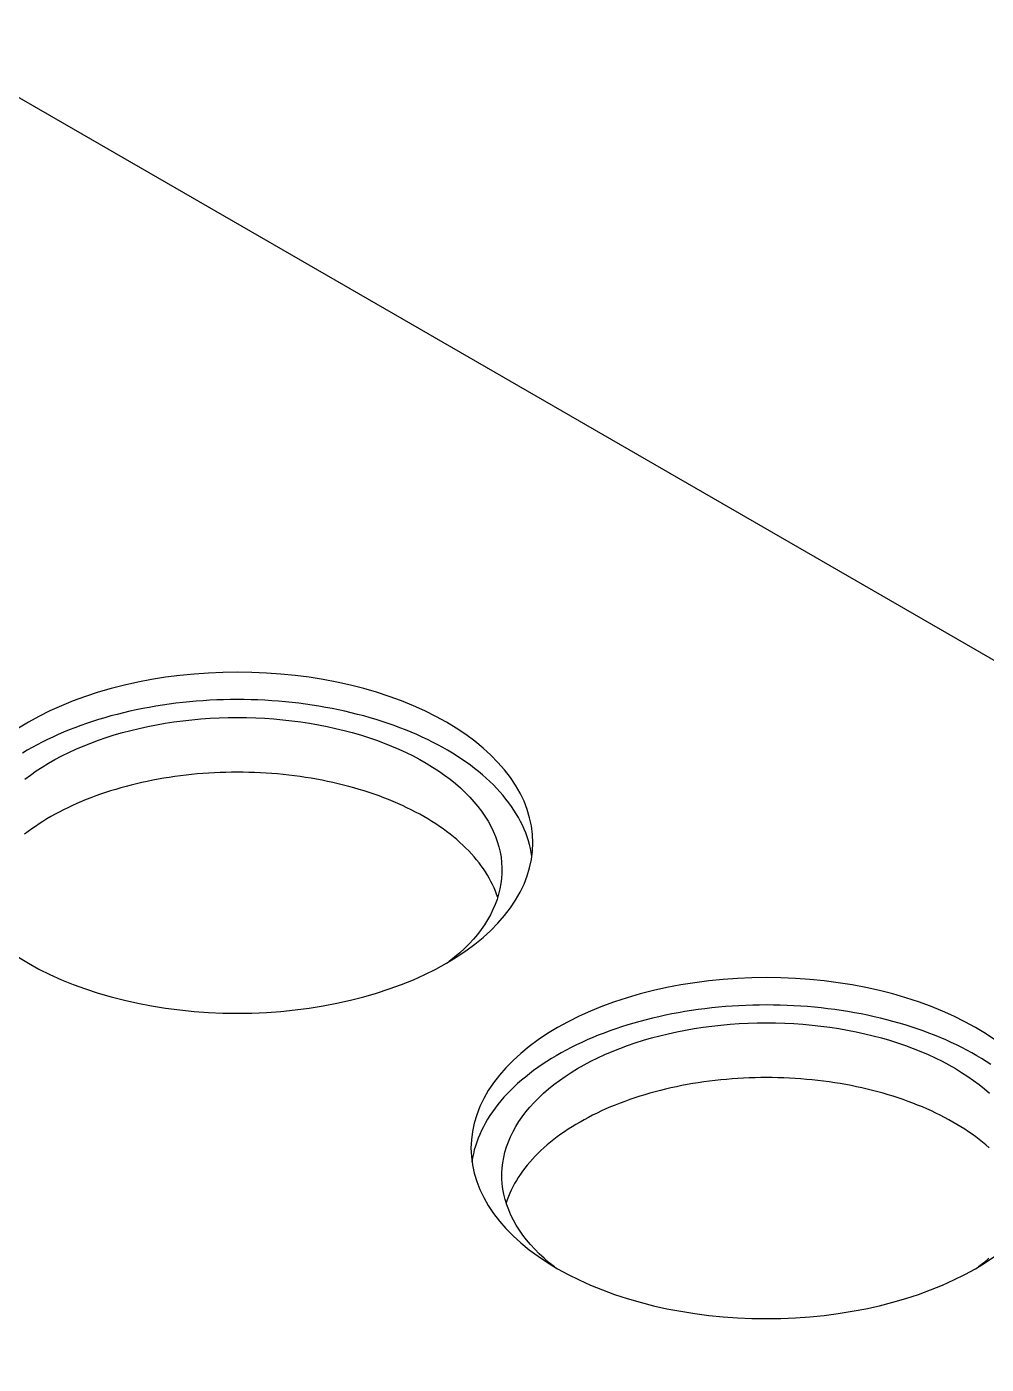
# Model space of a CAD drawing. Extents: x 1.5 to 17.7, y 2.4 to 12.
# Drawn here: x 9.849 to 11.635, y 9.505 to 11.996 of the extents above; entities that cross this region are included whole.
import ezdxf

# ---------------------------------------------------------------- set-up
doc = ezdxf.new("R2010")
doc.units = 0
doc.layers.get('0').update_dxf_attribs({"linetype": 'CONTINUOUS'})

# ---------------------------------------------------------------- blocks, each defined once
blk = doc.blocks.new('A$C44197991')
at = {"color": 0, "linetype": 'CONTINUOUS', "extrusion": (-2e-16, 0.816497, 0.57735)}
blk.add_line((11.7648, 3.7108), (19.8965, -0.984), dxfattribs=at)
at = {"color": 0, "linetype": 'CONTINUOUS'}
for points in [[(12.7892, 1.9669, 0), (12.8078, 1.9782, 0), (12.8254, 1.99, 0), (12.842, 2.0023, 0), (12.8576, 2.015, 0), (12.872, 2.0282, 0), (12.8853, 2.0417, 0), (12.8974, 2.0557, 0), (12.9084, 2.0699, 0), (12.9181, 2.0844, 0), (12.9266, 2.0993, 0), (12.9338, 2.1143, 0), (12.9397, 2.1295, 0), (12.9443, 2.1448, 0), (12.9476, 2.1603, 0), (12.9496, 2.1759, 0), (12.9502, 2.1914, 0), (12.9496, 2.207, 0), (12.9476, 2.2226, 0), (12.9443, 2.238, 0), (12.9397, 2.2534, 0), (12.9338, 2.2686, 0), (12.9266, 2.2836, 0), (12.9181, 2.2984, 0), (12.9084, 2.3129, 0), (12.8974, 2.3272, 0), (12.8853, 2.3411, 0), (12.872, 2.3547, 0), (12.8576, 2.3678, 0), (12.842, 2.3806, 0), (12.8254, 2.3929, 0), (12.8078, 2.4047, 0), (12.7892, 2.416, 0), (12.7696, 2.4267, 0), (12.7492, 2.4369, 0), (12.7279, 2.4465, 0), (12.7058, 2.4555, 0), (12.683, 2.4638, 0), (12.6595, 2.4715, 0), (12.6354, 2.4785, 0), (12.6107, 2.4848, 0), (12.5855, 2.4904, 0), (12.5599, 2.4953, 0), (12.5339, 2.4995, 0), (12.5075, 2.5029, 0), (12.4809, 2.5055, 0), (12.4542, 2.5074, 0), (12.4272, 2.5086, 0), (12.4002, 2.509, 0), (12.3733, 2.5086, 0), (12.3463, 2.5074, 0), (12.3195, 2.5055, 0), (12.2929, 2.5029, 0), (12.2666, 2.4995, 0), (12.2406, 2.4953, 0), (12.215, 2.4904, 0), (12.1898, 2.4848, 0), (12.1651, 2.4785, 0), (12.141, 2.4715, 0), (12.1175, 2.4638, 0), (12.0947, 2.4555, 0), (12.0726, 2.4465, 0), (12.0513, 2.4369, 0), (12.0309, 2.4267, 0), (12.0113, 2.416, 0), (11.9927, 2.4047, 0)], [(11.9927, 1.9782, 0), (12.0113, 1.9669, 0), (12.0309, 1.9562, 0), (12.0513, 1.946, 0), (12.0726, 1.9364, 0), (12.0947, 1.9274, 0), (12.1175, 1.9191, 0), (12.141, 1.9114, 0), (12.1651, 1.9044, 0), (12.1898, 1.8981, 0), (12.215, 1.8924, 0), (12.2406, 1.8876, 0), (12.2666, 1.8834, 0), (12.2929, 1.88, 0), (12.3195, 1.8773, 0), (12.3463, 1.8754, 0), (12.3733, 1.8743, 0), (12.4002, 1.8739, 0), (12.4272, 1.8743, 0), (12.4542, 1.8754, 0), (12.4809, 1.8773, 0), (12.5075, 1.88, 0), (12.5339, 1.8834, 0), (12.5599, 1.8876, 0), (12.5855, 1.8924, 0), (12.6107, 1.8981, 0), (12.6354, 1.9044, 0), (12.6595, 1.9114, 0), (12.683, 1.9191, 0), (12.7058, 1.9274, 0), (12.7279, 1.9364, 0), (12.7492, 1.946, 0), (12.7696, 1.9562, 0), (12.7892, 1.9669, 0)], [(12.9485, 2.1659, 0), (12.9473, 2.1733, 0), (12.9458, 2.1806, 0), (12.944, 2.1879, 0), (12.942, 2.1952, 0), (12.9396, 2.2025, 0), (12.937, 2.2097, 0), (12.934, 2.2169, 0), (12.9308, 2.2241, 0), (12.9273, 2.2312, 0), (12.9235, 2.2383, 0), (12.9194, 2.2453, 0), (12.915, 2.2522, 0), (12.9104, 2.2591, 0), (12.9054, 2.2659, 0), (12.9002, 2.2727, 0), (12.8948, 2.2794, 0), (12.889, 2.286, 0), (12.883, 2.2925, 0), (12.8768, 2.299, 0), (12.8702, 2.3053, 0), (12.8635, 2.3116, 0), (12.8564, 2.3178, 0), (12.8491, 2.3239, 0), (12.8416, 2.3299, 0), (12.8339, 2.3357, 0), (12.8259, 2.3415, 0), (12.8176, 2.3472, 0), (12.8092, 2.3527, 0), (12.8005, 2.3582, 0), (12.7916, 2.3635, 0), (12.7825, 2.3687, 0), (12.7732, 2.3738, 0), (12.7637, 2.3787, 0), (12.754, 2.3836, 0), (12.7441, 2.3882, 0), (12.734, 2.3928, 0), (12.7237, 2.3972, 0), (12.7133, 2.4015, 0), (12.7027, 2.4056, 0), (12.6919, 2.4096, 0), (12.6809, 2.4135, 0), (12.6699, 2.4172, 0), (12.6586, 2.4207, 0), (12.6472, 2.4241, 0), (12.6357, 2.4274, 0), (12.6241, 2.4304, 0), (12.6123, 2.4334, 0), (12.6005, 2.4362, 0), (12.5885, 2.4388, 0), (12.5764, 2.4412, 0), (12.5642, 2.4435, 0), (12.5519, 2.4456, 0), (12.5396, 2.4476, 0), (12.5272, 2.4494, 0), (12.5147, 2.451, 0), (12.5021, 2.4524, 0), (12.4895, 2.4537, 0), (12.4768, 2.4548, 0), (12.4641, 2.4558, 0), (12.4514, 2.4566, 0), (12.4386, 2.4572, 0), (12.4259, 2.4576, 0), (12.4131, 2.4579, 0), (12.4002, 2.4579, 0), (12.3874, 2.4579, 0), (12.3746, 2.4576, 0), (12.3619, 2.4572, 0), (12.3491, 2.4566, 0), (12.3364, 2.4558, 0), (12.3237, 2.4548, 0), (12.311, 2.4537, 0), (12.2984, 2.4524, 0), (12.2858, 2.451, 0), (12.2733, 2.4494, 0), (12.2609, 2.4476, 0), (12.2485, 2.4456, 0), (12.2363, 2.4435, 0), (12.2241, 2.4412, 0), (12.212, 2.4388, 0), (12.2, 2.4362, 0), (12.1882, 2.4334, 0), (12.1764, 2.4304, 0), (12.1648, 2.4274, 0), (12.1533, 2.4241, 0), (12.1419, 2.4207, 0), (12.1306, 2.4172, 0), (12.1196, 2.4135, 0), (12.1086, 2.4096, 0), (12.0978, 2.4056, 0), (12.0872, 2.4015, 0), (12.0768, 2.3972, 0), (12.0665, 2.3928, 0), (12.0564, 2.3882, 0), (12.0465, 2.3836, 0), (12.0368, 2.3787, 0), (12.0273, 2.3738, 0), (12.018, 2.3687, 0), (12.0089, 2.3635, 0), (12, 2.3582, 0)], [(12.0044, 2.3096, 0), (12.0148, 2.3174, 0), (12.0256, 2.325, 0), (12.0369, 2.3323, 0), (12.0486, 2.3395, 0), (12.0607, 2.3464, 0), (12.0733, 2.353, 0), (12.0862, 2.3594, 0), (12.0995, 2.3656, 0), (12.1132, 2.3714, 0), (12.1272, 2.377, 0), (12.1415, 2.3823, 0), (12.1561, 2.3874, 0), (12.1711, 2.3921, 0), (12.1863, 2.3965, 0), (12.2017, 2.4006, 0), (12.2174, 2.4044, 0), (12.2333, 2.4079, 0), (12.2495, 2.4111, 0), (12.2658, 2.4139, 0), (12.2822, 2.4165, 0), (12.2988, 2.4186, 0), (12.3155, 2.4205, 0), (12.3324, 2.422, 0), (12.3493, 2.4232, 0), (12.3662, 2.4241, 0), (12.3832, 2.4246, 0), (12.4002, 2.4247, 0), (12.4173, 2.4246, 0), (12.4343, 2.4241, 0), (12.4512, 2.4232, 0), (12.4681, 2.422, 0), (12.485, 2.4205, 0), (12.5017, 2.4186, 0), (12.5183, 2.4165, 0), (12.5347, 2.4139, 0), (12.551, 2.4111, 0), (12.5672, 2.4079, 0), (12.5831, 2.4044, 0), (12.5988, 2.4006, 0), (12.6142, 2.3965, 0), (12.6294, 2.3921, 0), (12.6444, 2.3874, 0), (12.659, 2.3823, 0), (12.6733, 2.377, 0), (12.6873, 2.3714, 0), (12.701, 2.3656, 0), (12.7143, 2.3594, 0), (12.7272, 2.353, 0), (12.7398, 2.3464, 0), (12.7519, 2.3395, 0), (12.7636, 2.3323, 0), (12.7749, 2.325, 0), (12.7857, 2.3174, 0), (12.7961, 2.3096, 0), (12.806, 2.3016, 0), (12.8154, 2.2934, 0), (12.8243, 2.285, 0), (12.8327, 2.2765, 0), (12.8406, 2.2677, 0), (12.8479, 2.2589, 0), (12.8548, 2.2499, 0), (12.8611, 2.2407, 0), (12.8668, 2.2315, 0), (12.872, 2.2221, 0), (12.8766, 2.2127, 0), (12.8806, 2.2031, 0), (12.8841, 2.1935, 0), (12.887, 2.1838, 0), (12.8893, 2.1741, 0), (12.891, 2.1643, 0), (12.8921, 2.1545, 0), (12.8927, 2.1446, 0), (12.8927, 2.1348, 0), (12.892, 2.125, 0), (12.8908, 2.1152, 0), (12.889, 2.1054, 0), (12.8866, 2.0957, 0), (12.8837, 2.086, 0), (12.8801, 2.0764, 0), (12.876, 2.0668, 0), (12.8713, 2.0574, 0), (12.866, 2.048, 0), (12.8602, 2.0388, 0), (12.8539, 2.0297, 0), (12.847, 2.0207, 0), (12.8395, 2.0118, 0), (12.8316, 2.0032, 0), (12.8231, 1.9946, 0), (12.8141, 1.9863, 0), (12.8047, 1.9781, 0), (12.7947, 1.9701, 0)], [(12.8848, 2.0894, 0), (12.8827, 2.0954, 0), (12.8805, 2.1015, 0), (12.878, 2.1075, 0), (12.8753, 2.1134, 0), (12.8723, 2.1194, 0), (12.8692, 2.1253, 0), (12.8658, 2.1311, 0), (12.8622, 2.137, 0), (12.8583, 2.1427, 0), (12.8543, 2.1485, 0), (12.8501, 2.1541, 0), (12.8456, 2.1597, 0), (12.8409, 2.1653, 0), (12.836, 2.1708, 0), (12.831, 2.1762, 0), (12.8257, 2.1816, 0), (12.8202, 2.1869, 0), (12.8145, 2.1921, 0), (12.8086, 2.1973, 0), (12.8025, 2.2024, 0), (12.7963, 2.2074, 0), (12.7898, 2.2123, 0), (12.7832, 2.2172, 0), (12.7764, 2.2219, 0), (12.7694, 2.2266, 0), (12.7622, 2.2312, 0), (12.7548, 2.2357, 0), (12.7473, 2.2401, 0), (12.7397, 2.2444, 0), (12.7318, 2.2486, 0), (12.7238, 2.2527, 0), (12.7157, 2.2567, 0), (12.7074, 2.2606, 0), (12.699, 2.2644, 0), (12.6904, 2.2681, 0), (12.6817, 2.2717, 0), (12.6728, 2.2752, 0), (12.6639, 2.2785, 0), (12.6548, 2.2818, 0), (12.6456, 2.2849, 0), (12.6362, 2.2879, 0), (12.6268, 2.2908, 0), (12.6172, 2.2936, 0), (12.6076, 2.2963, 0), (12.5978, 2.2988, 0), (12.588, 2.3012, 0), (12.578, 2.3035, 0), (12.568, 2.3057, 0), (12.5579, 2.3077, 0), (12.5477, 2.3096, 0), (12.5375, 2.3114, 0), (12.5272, 2.3131, 0), (12.5168, 2.3146, 0), (12.5064, 2.316, 0), (12.4959, 2.3173, 0), (12.4854, 2.3184, 0), (12.4749, 2.3194, 0), (12.4643, 2.3203, 0), (12.4536, 2.321, 0), (12.443, 2.3216, 0), (12.4323, 2.3221, 0), (12.4216, 2.3224, 0), (12.4109, 2.3226, 0), (12.4002, 2.3227, 0), (12.3895, 2.3226, 0), (12.3789, 2.3224, 0), (12.3682, 2.3221, 0), (12.3575, 2.3216, 0), (12.3469, 2.321, 0), (12.3362, 2.3203, 0), (12.3256, 2.3194, 0), (12.3151, 2.3184, 0), (12.3046, 2.3173, 0), (12.2941, 2.316, 0), (12.2837, 2.3146, 0), (12.2733, 2.3131, 0), (12.263, 2.3114, 0), (12.2528, 2.3096, 0), (12.2426, 2.3077, 0), (12.2325, 2.3057, 0), (12.2225, 2.3035, 0), (12.2125, 2.3012, 0), (12.2027, 2.2988, 0), (12.1929, 2.2963, 0), (12.1833, 2.2936, 0), (12.1737, 2.2908, 0), (12.1643, 2.2879, 0), (12.1549, 2.2849, 0), (12.1457, 2.2818, 0), (12.1366, 2.2785, 0), (12.1277, 2.2752, 0), (12.1188, 2.2717, 0), (12.1101, 2.2681, 0), (12.1015, 2.2644, 0), (12.0931, 2.2606, 0), (12.0848, 2.2567, 0), (12.0767, 2.2527, 0), (12.0687, 2.2486, 0), (12.0608, 2.2444, 0), (12.0532, 2.2401, 0), (12.0457, 2.2357, 0), (12.0383, 2.2312, 0), (12.0311, 2.2266, 0), (12.0241, 2.2219, 0), (12.0173, 2.2172, 0), (12.0107, 2.2123, 0), (12.0042, 2.2074, 0)], [(13.7741, 1.3983, 0), (13.7927, 1.4096, 0), (13.8103, 1.4213, 0)], [(13.8103, 1.8242, 0), (13.7927, 1.836, 0), (13.7741, 1.8473, 0), (13.7545, 1.8581, 0), (13.7341, 1.8683, 0), (13.7128, 1.8779, 0), (13.6907, 1.8868, 0), (13.6679, 1.8952, 0), (13.6444, 1.9028, 0), (13.6203, 1.9099, 0), (13.5956, 1.9162, 0), (13.5704, 1.9218, 0), (13.5448, 1.9267, 0), (13.5188, 1.9308, 0), (13.4924, 1.9342, 0), (13.4658, 1.9369, 0), (13.4391, 1.9388, 0), (13.4121, 1.94, 0), (13.3851, 1.9403, 0), (13.3582, 1.94, 0), (13.3312, 1.9388, 0), (13.3044, 1.9369, 0), (13.2778, 1.9342, 0), (13.2515, 1.9308, 0), (13.2255, 1.9267, 0), (13.1999, 1.9218, 0), (13.1747, 1.9162, 0), (13.15, 1.9099, 0), (13.1259, 1.9028, 0), (13.1024, 1.8952, 0), (13.0796, 1.8868, 0), (13.0575, 1.8779, 0), (13.0362, 1.8683, 0), (13.0158, 1.8581, 0), (12.9962, 1.8473, 0), (12.9776, 1.836, 0), (12.96, 1.8242, 0), (12.9434, 1.812, 0), (12.9278, 1.7992, 0), (12.9134, 1.786, 0), (12.9001, 1.7725, 0), (12.888, 1.7586, 0), (12.877, 1.7443, 0), (12.8673, 1.7298, 0), (12.8588, 1.715, 0), (12.8516, 1.7, 0), (12.8457, 1.6847, 0), (12.8411, 1.6694, 0), (12.8378, 1.6539, 0), (12.8358, 1.6384, 0), (12.8351, 1.6228, 0), (12.8358, 1.6072, 0), (12.8378, 1.5917, 0), (12.8411, 1.5762, 0), (12.8457, 1.5609, 0), (12.8516, 1.5456, 0), (12.8588, 1.5306, 0), (12.8673, 1.5158, 0), (12.877, 1.5013, 0), (12.888, 1.487, 0), (12.9001, 1.4731, 0), (12.9134, 1.4595, 0), (12.9278, 1.4464, 0), (12.9434, 1.4336, 0), (12.96, 1.4213, 0), (12.9776, 1.4096, 0), (12.9962, 1.3983, 0), (13.0158, 1.3875, 0), (13.0362, 1.3773, 0), (13.0575, 1.3677, 0), (13.0796, 1.3588, 0), (13.1024, 1.3504, 0), (13.1259, 1.3428, 0), (13.15, 1.3357, 0), (13.1747, 1.3294, 0), (13.1999, 1.3238, 0), (13.2255, 1.3189, 0), (13.2515, 1.3148, 0), (13.2778, 1.3114, 0), (13.3044, 1.3087, 0), (13.3312, 1.3068, 0), (13.3582, 1.3056, 0), (13.3851, 1.3053, 0), (13.4121, 1.3056, 0), (13.4391, 1.3068, 0), (13.4658, 1.3087, 0), (13.4924, 1.3114, 0), (13.5188, 1.3148, 0), (13.5448, 1.3189, 0), (13.5704, 1.3238, 0), (13.5956, 1.3294, 0), (13.6203, 1.3357, 0), (13.6444, 1.3428, 0), (13.6679, 1.3504, 0), (13.6907, 1.3588, 0), (13.7128, 1.3677, 0), (13.7341, 1.3773, 0), (13.7545, 1.3875, 0), (13.7741, 1.3983, 0)], [(13.8025, 1.7786, 0), (13.7941, 1.7841, 0), (13.7854, 1.7895, 0), (13.7765, 1.7949, 0), (13.7674, 1.8001, 0), (13.7581, 1.8052, 0), (13.7486, 1.8101, 0), (13.7389, 1.8149, 0), (13.729, 1.8196, 0), (13.7189, 1.8242, 0), (13.7086, 1.8286, 0), (13.6982, 1.8329, 0), (13.6876, 1.837, 0), (13.6768, 1.841, 0), (13.6658, 1.8448, 0), (13.6548, 1.8485, 0), (13.6435, 1.8521, 0), (13.6321, 1.8555, 0), (13.6206, 1.8587, 0), (13.609, 1.8618, 0), (13.5972, 1.8647, 0), (13.5854, 1.8675, 0), (13.5734, 1.8701, 0), (13.5613, 1.8726, 0), (13.5491, 1.8749, 0), (13.5368, 1.877, 0), (13.5245, 1.8789, 0), (13.5121, 1.8807, 0), (13.4996, 1.8824, 0), (13.487, 1.8838, 0), (13.4744, 1.8851, 0), (13.4617, 1.8862, 0), (13.449, 1.8872, 0), (13.4363, 1.8879, 0), (13.4235, 1.8885, 0), (13.4108, 1.889, 0), (13.398, 1.8892, 0), (13.3851, 1.8893, 0), (13.3723, 1.8892, 0), (13.3595, 1.889, 0), (13.3468, 1.8885, 0), (13.334, 1.8879, 0), (13.3213, 1.8872, 0), (13.3086, 1.8862, 0), (13.2959, 1.8851, 0), (13.2833, 1.8838, 0), (13.2707, 1.8824, 0), (13.2582, 1.8807, 0), (13.2458, 1.8789, 0), (13.2334, 1.877, 0), (13.2212, 1.8749, 0), (13.209, 1.8726, 0), (13.1969, 1.8701, 0), (13.1849, 1.8675, 0), (13.1731, 1.8647, 0), (13.1613, 1.8618, 0), (13.1497, 1.8587, 0), (13.1382, 1.8555, 0), (13.1268, 1.8521, 0), (13.1155, 1.8485, 0), (13.1045, 1.8448, 0), (13.0935, 1.841, 0), (13.0827, 1.837, 0), (13.0721, 1.8329, 0), (13.0617, 1.8286, 0), (13.0514, 1.8242, 0), (13.0413, 1.8196, 0), (13.0314, 1.8149, 0), (13.0217, 1.8101, 0), (13.0122, 1.8052, 0), (13.0029, 1.8001, 0), (12.9938, 1.7949, 0), (12.9849, 1.7895, 0), (12.9762, 1.7841, 0), (12.9678, 1.7786, 0), (12.9595, 1.7729, 0), (12.9515, 1.7671, 0), (12.9438, 1.7612, 0), (12.9363, 1.7552, 0), (12.929, 1.7492, 0), (12.9219, 1.743, 0), (12.9152, 1.7367, 0), (12.9086, 1.7303, 0), (12.9024, 1.7239, 0), (12.8964, 1.7174, 0), (12.8906, 1.7107, 0), (12.8852, 1.7041, 0), (12.88, 1.6973, 0), (12.875, 1.6905, 0), (12.8704, 1.6836, 0), (12.866, 1.6766, 0), (12.8619, 1.6696, 0), (12.8581, 1.6626, 0), (12.8546, 1.6555, 0), (12.8514, 1.6483, 0), (12.8484, 1.6411, 0), (12.8458, 1.6339, 0), (12.8434, 1.6266, 0), (12.8413, 1.6193, 0), (12.8396, 1.612, 0), (12.8381, 1.6046, 0), (12.8369, 1.5973, 0)], [(12.9907, 1.4015, 0), (12.9807, 1.4095, 0), (12.9713, 1.4177, 0), (12.9623, 1.426, 0), (12.9538, 1.4345, 0), (12.9458, 1.4432, 0), (12.9384, 1.4521, 0), (12.9315, 1.461, 0), (12.9252, 1.4702, 0), (12.9193, 1.4794, 0), (12.9141, 1.4888, 0), (12.9094, 1.4982, 0), (12.9053, 1.5077, 0), (12.9017, 1.5174, 0), (12.8988, 1.5271, 0), (12.8964, 1.5368, 0), (12.8946, 1.5466, 0), (12.8934, 1.5564, 0), (12.8927, 1.5662, 0), (12.8927, 1.576, 0), (12.8933, 1.5858, 0), (12.8944, 1.5957, 0), (12.8961, 1.6054, 0), (12.8984, 1.6152, 0), (12.9013, 1.6249, 0), (12.9048, 1.6345, 0), (12.9088, 1.644, 0), (12.9134, 1.6535, 0), (12.9186, 1.6629, 0), (12.9243, 1.6721, 0), (12.9306, 1.6812, 0), (12.9374, 1.6903, 0), (12.9448, 1.6991, 0), (12.9527, 1.7078, 0), (12.9611, 1.7164, 0), (12.97, 1.7248, 0), (12.9794, 1.7329, 0), (12.9893, 1.741, 0), (12.9997, 1.7488, 0), (13.0105, 1.7563, 0), (13.0218, 1.7637, 0), (13.0335, 1.7709, 0), (13.0456, 1.7777, 0), (13.0582, 1.7844, 0), (13.0711, 1.7908, 0), (13.0844, 1.7969, 0), (13.098, 1.8028, 0), (13.1121, 1.8084, 0), (13.1264, 1.8137, 0), (13.141, 1.8187, 0), (13.156, 1.8235, 0), (13.1712, 1.8279, 0), (13.1866, 1.832, 0), (13.2023, 1.8358, 0), (13.2182, 1.8393, 0), (13.2344, 1.8425, 0), (13.2507, 1.8453, 0), (13.2671, 1.8478, 0), (13.2837, 1.85, 0), (13.3004, 1.8519, 0), (13.3173, 1.8534, 0), (13.3342, 1.8546, 0), (13.3511, 1.8554, 0), (13.3681, 1.8559, 0), (13.3851, 1.8561, 0), (13.4022, 1.8559, 0), (13.4192, 1.8554, 0), (13.4361, 1.8546, 0), (13.453, 1.8534, 0), (13.4699, 1.8519, 0), (13.4866, 1.85, 0), (13.5032, 1.8478, 0), (13.5196, 1.8453, 0), (13.5359, 1.8425, 0), (13.5521, 1.8393, 0), (13.568, 1.8358, 0), (13.5837, 1.832, 0), (13.5991, 1.8279, 0), (13.6143, 1.8235, 0), (13.6293, 1.8187, 0), (13.6439, 1.8137, 0), (13.6582, 1.8084, 0), (13.6722, 1.8028, 0), (13.6859, 1.7969, 0), (13.6992, 1.7908, 0), (13.7121, 1.7844, 0), (13.7247, 1.7777, 0), (13.7368, 1.7709, 0), (13.7485, 1.7637, 0), (13.7598, 1.7563, 0), (13.7706, 1.7488, 0), (13.781, 1.741, 0), (13.7909, 1.7329, 0), (13.8003, 1.7248, 0)], [(13.799, 1.4177, 0), (13.7896, 1.4095, 0), (13.7796, 1.4015, 0)], [(13.7994, 1.6235, 0), (13.7935, 1.6287, 0), (13.7874, 1.6337, 0), (13.7812, 1.6387, 0), (13.7747, 1.6437, 0), (13.7681, 1.6485, 0), (13.7613, 1.6533, 0), (13.7543, 1.658, 0), (13.7471, 1.6625, 0), (13.7397, 1.667, 0), (13.7322, 1.6714, 0), (13.7246, 1.6757, 0), (13.7167, 1.68, 0), (13.7087, 1.6841, 0), (13.7006, 1.6881, 0), (13.6923, 1.692, 0), (13.6839, 1.6958, 0), (13.6753, 1.6995, 0), (13.6666, 1.703, 0), (13.6577, 1.7065, 0), (13.6488, 1.7099, 0), (13.6397, 1.7131, 0), (13.6305, 1.7163, 0), (13.6211, 1.7193, 0), (13.6117, 1.7222, 0), (13.6021, 1.725, 0), (13.5925, 1.7276, 0), (13.5827, 1.7302, 0), (13.5729, 1.7326, 0), (13.5629, 1.7349, 0), (13.5529, 1.737, 0), (13.5428, 1.7391, 0), (13.5326, 1.741, 0), (13.5224, 1.7428, 0), (13.5121, 1.7444, 0), (13.5017, 1.746, 0), (13.4913, 1.7474, 0), (13.4808, 1.7486, 0), (13.4703, 1.7498, 0), (13.4598, 1.7508, 0), (13.4492, 1.7516, 0), (13.4385, 1.7524, 0), (13.4279, 1.753, 0), (13.4172, 1.7534, 0), (13.4065, 1.7538, 0), (13.3958, 1.754, 0), (13.3851, 1.7541, 0), (13.3744, 1.754, 0), (13.3638, 1.7538, 0), (13.3531, 1.7534, 0), (13.3424, 1.753, 0), (13.3318, 1.7524, 0), (13.3211, 1.7516, 0), (13.3105, 1.7508, 0), (13.3, 1.7498, 0), (13.2895, 1.7486, 0), (13.279, 1.7474, 0), (13.2686, 1.746, 0), (13.2582, 1.7444, 0), (13.2479, 1.7428, 0), (13.2377, 1.741, 0), (13.2275, 1.7391, 0), (13.2174, 1.737, 0), (13.2074, 1.7349, 0), (13.1974, 1.7326, 0), (13.1876, 1.7302, 0), (13.1778, 1.7276, 0), (13.1682, 1.725, 0), (13.1586, 1.7222, 0), (13.1492, 1.7193, 0), (13.1398, 1.7163, 0), (13.1306, 1.7131, 0), (13.1215, 1.7099, 0), (13.1126, 1.7065, 0), (13.1037, 1.703, 0), (13.095, 1.6995, 0), (13.0864, 1.6958, 0), (13.078, 1.692, 0), (13.0697, 1.6881, 0), (13.0615, 1.6841, 0), (13.0536, 1.68, 0), (13.0457, 1.6757, 0), (13.0381, 1.6714, 0), (13.0305, 1.667, 0), (13.0232, 1.6625, 0), (13.016, 1.658, 0), (13.009, 1.6533, 0), (13.0022, 1.6485, 0), (12.9956, 1.6437, 0), (12.9891, 1.6387, 0), (12.9829, 1.6337, 0), (12.9768, 1.6287, 0), (12.9709, 1.6235, 0), (12.9652, 1.6183, 0), (12.9597, 1.613, 0), (12.9544, 1.6076, 0), (12.9493, 1.6022, 0), (12.9445, 1.5967, 0), (12.9398, 1.5911, 0), (12.9353, 1.5855, 0), (12.9311, 1.5798, 0), (12.927, 1.5741, 0), (12.9232, 1.5683, 0), (12.9196, 1.5625, 0), (12.9162, 1.5567, 0), (12.9131, 1.5508, 0), (12.9101, 1.5448, 0), (12.9074, 1.5388, 0), (12.9049, 1.5328, 0), (12.9027, 1.5268, 0), (12.9006, 1.5207, 0)]]:
    blk.add_polyline3d(points, dxfattribs=at)

msp = doc.modelspace()

# ---------------------------------------------------------------- block references
msp.add_blockref('A$C44197991', (-2.1591, 8.285))

doc.saveas('drawing.dxf')
